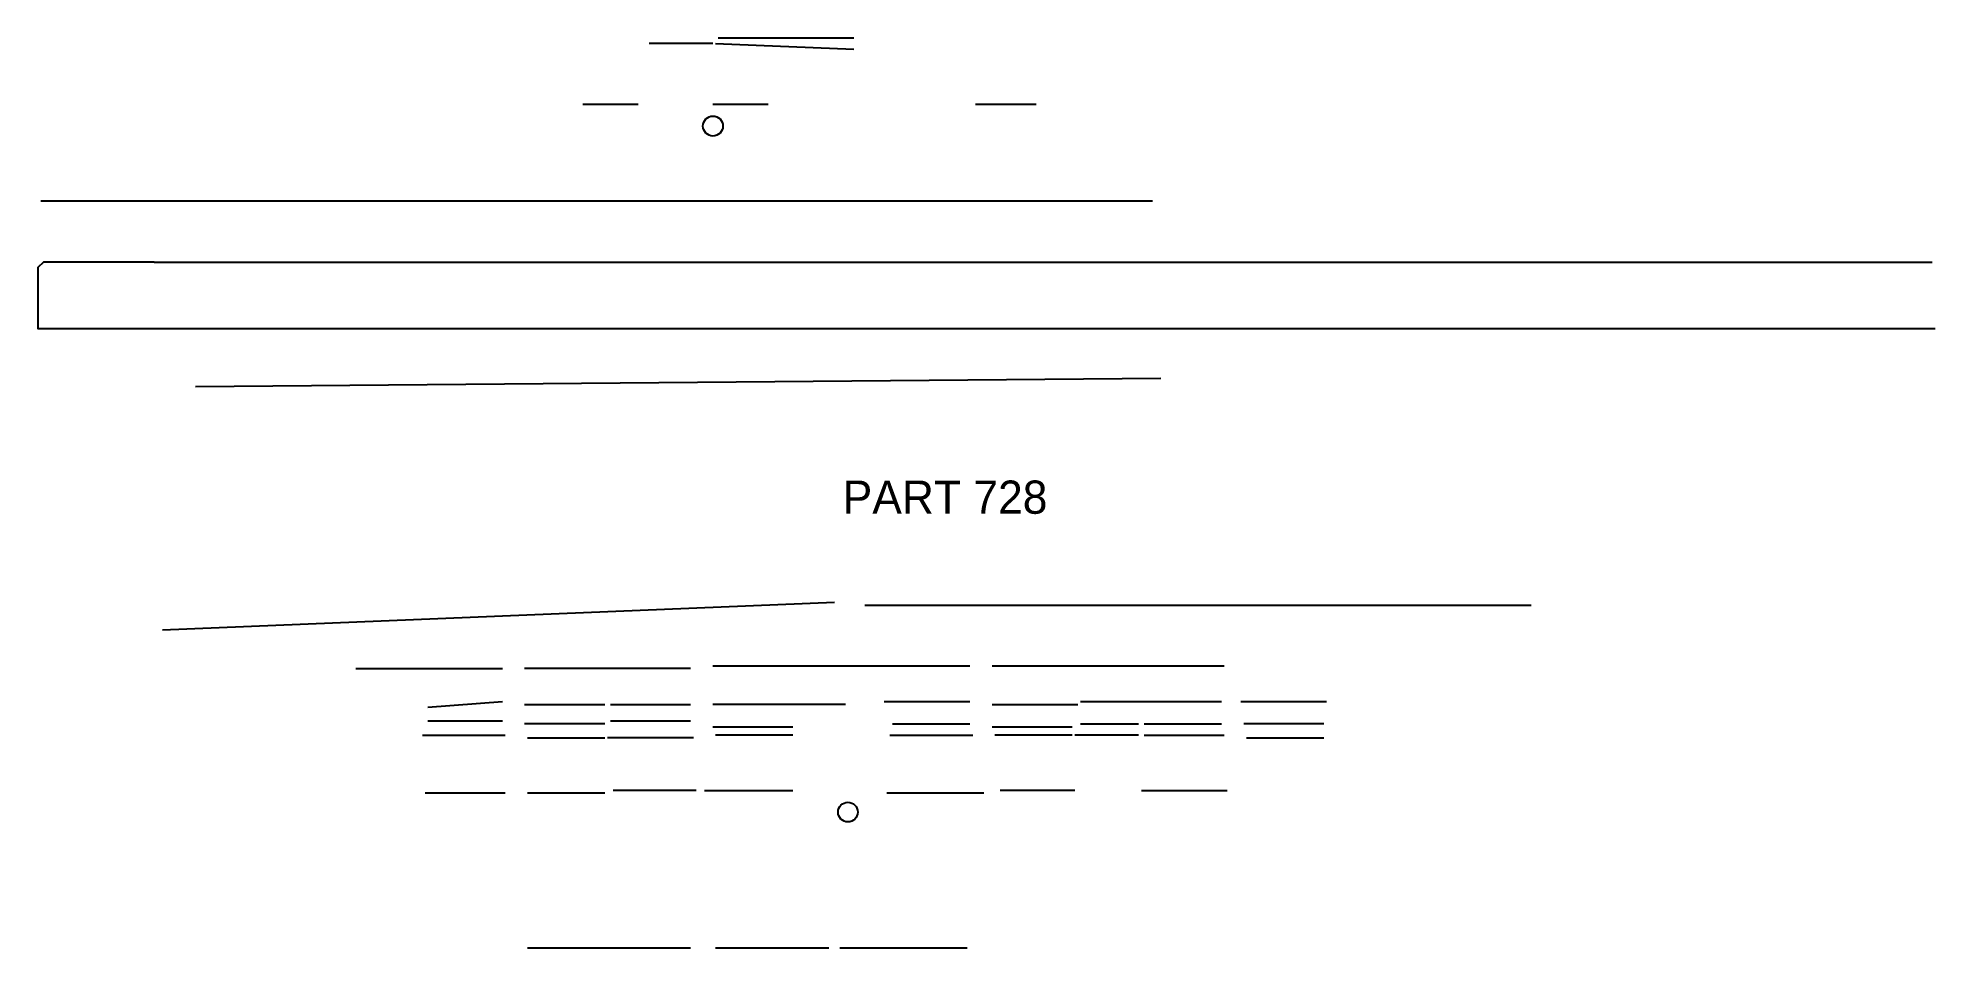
# Model space of a CAD drawing. Header units: millimetres. Extents: x 79 to 765, y 126 to 455.
import ezdxf

# ---------------------------------------------------------------- set-up
doc = ezdxf.new("R2010")
doc.units = ezdxf.units.MM
doc.layers.add('ANNOTATIONS', color=3, linetype='Continuous')
doc.layers.add('GEOMETRY', color=7, linetype='Continuous')

msp = doc.modelspace()

# ---------------------------------------------------------------- linework, layer by layer
at = {"layer": 'GEOMETRY'}
for points in [[(323, 453), (300, 453)], [(324, 453), (374, 451)], [(325, 455), (374, 455)], [(296, 431), (276, 431)], [(343, 431), (323, 431)], [(440, 431), (418, 431)], [(482, 396), (80, 396)], [(121, 374), (81, 374), (79, 372), (79, 350), (765, 350)], [(121, 374), (764, 374)], [(136, 329), (485, 332)], [(124, 241), (367, 251)], [(378, 250), (619, 250)], [(194, 227), (247, 227)], [(315, 227), (255, 227)], [(323, 228), (416, 228)], [(424, 228), (508, 228)], [(247, 215), (220, 213)], [(255, 214), (284, 214)], [(286, 214), (315, 214)], [(371, 214), (323, 214)], [(416, 215), (385, 215)], [(424, 214), (455, 214)], [(507, 215), (456, 215)], [(545, 215), (514, 215)], [(247, 208), (220, 208)], [(284, 207), (255, 207)], [(315, 208), (286, 208)], [(323, 206), (352, 206)], [(388, 207), (416, 207)], [(424, 206), (453, 206)], [(456, 207), (477, 207)], [(479, 207), (507, 207)], [(544, 207), (515, 207)], [(218, 203), (248, 203)], [(256, 202), (284, 202)], [(316, 202), (285, 202)], [(352, 203), (324, 203)], [(387, 203), (417, 203)], [(453, 203), (425, 203)], [(477, 203), (454, 203)], [(479, 203), (508, 203)], [(516, 202), (544, 202)], [(248, 182), (219, 182)], [(284, 182), (256, 182)], [(317, 183), (287, 183)], [(320, 183), (352, 183)], [(421, 182), (386, 182)], [(454, 183), (427, 183)], [(478, 183), (509, 183)], [(315, 126), (256, 126)], [(365, 126), (324, 126)], [(415, 126), (369, 126)]]:
    msp.add_lwpolyline(points, dxfattribs=at)
for centre, radius in [((323.09, 423.16), 3.61), ((371.87, 175.13), 3.55)]:
    msp.add_circle(centre, radius, dxfattribs=at)

# ---------------------------------------------------------------- texts
at = {"layer": 'ANNOTATIONS'}
msp.add_text('PART 728', height=12, dxfattribs=at).set_placement((370, 283))

doc.saveas('drawing.dxf')
